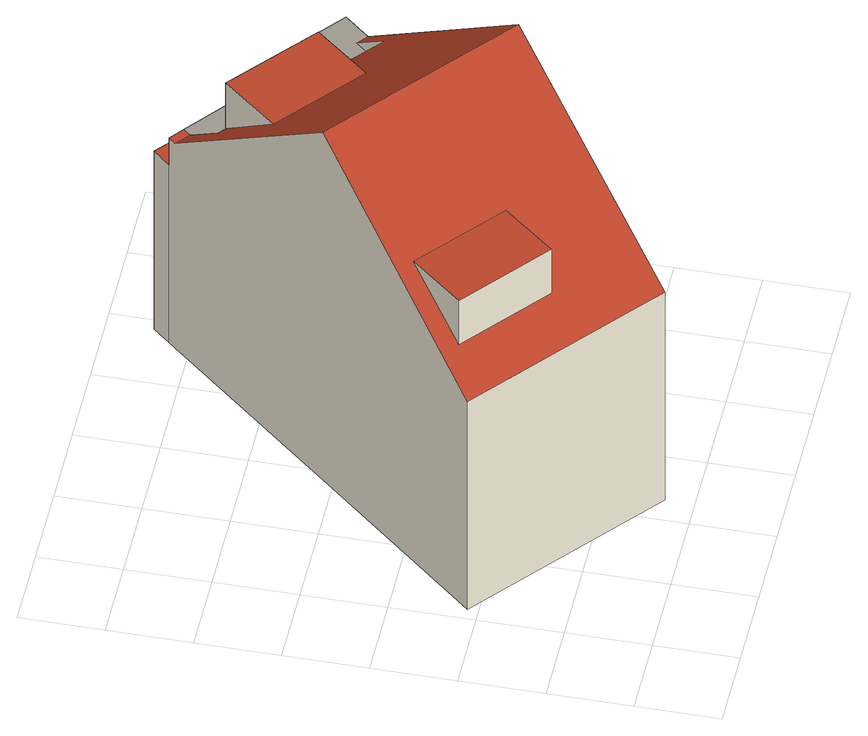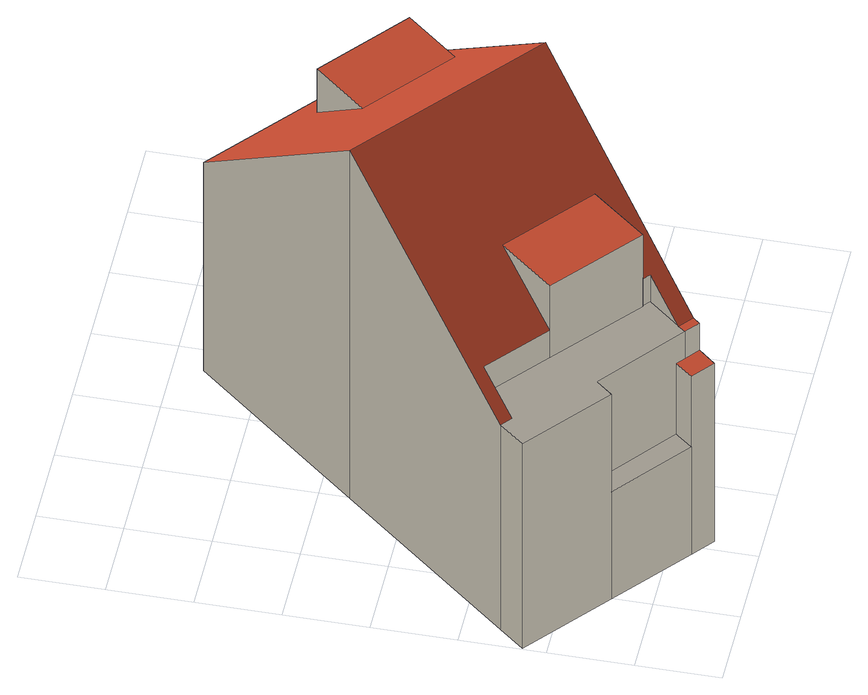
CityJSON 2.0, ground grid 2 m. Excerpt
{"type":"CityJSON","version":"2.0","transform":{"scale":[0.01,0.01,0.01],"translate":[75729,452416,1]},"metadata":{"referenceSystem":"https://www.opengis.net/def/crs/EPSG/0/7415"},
"CityObjects":{
"building1":{"type":"Building","attributes":{"Volume":530.29,"Dakoppervlakte":63.97,"Muuroppervlakte":274.07,"Vloeroppervlakte":63.44,"hoogte_Z_max_in_m_NAP":11.74,"GEB_DOEL":"woonfunctie","dateOfConstruction":"1925-01-01","measuredHeight":10.68},"children":["building1-1"],"geometry":[{"type":"Solid","lod":"2","boundaries":[[[[0,1,2,3,4,5,6,7,8,9,10,11]],[[12,13,14,15]],[[16,17,18,19,20],[21,22,23,24]],[[25,26,27,28,17,16,29,30,31,32,33,34]],[[27,35,36,28]],[[37,38,39,40,41]],[[42,43,30,29,44,45,46,35,27,47,48,49,50]],[[33,51,52,34]],[[16,0,11,29]],[[18,17,28,36,38,6,5,4,3]],[[20,19,18,3,2,1]],[[16,20,1,0]],[[10,9,12,45,44]],[[12,9,8,13]],[[13,8,7,37,41]],[[7,6,38,37]],[[41,40,14,13]],[[15,14,40,39,35,46]],[[30,43,31]],[[48,47,26,25]],[[43,42,32,31]],[[26,47,27]],[[35,39,38,36]],[[45,12,15,46]],[[10,44,29,11]],[[50,51,33,32,42]],[[49,48,25,34,52]],[[49,52,51,50]],[[24,53,54,21]],[[53,23,22,54]],[[22,21,54]],[[53,24,23]]]],"semantics":{"surfaces":[{"type":"GroundSurface"},{"type":"OuterFloorSurface"},{"type":"RoofSurface"},{"type":"WallSurface"}],"values":[[0,1,2,2,2,2,1,2,3,3,3,3,3,3,3,3,3,3,3,3,3,3,3,3,3,3,3,3,2,3,3,3]]}}]},
"building1-1":{"type":"BuildingInstallation","attributes":{"relationToConstruction":"outside"},"parents":["building1"],"geometry":[{"type":"MultiSurface","lod":"2","boundaries":[[[24,53,54,21]],[[53,23,22,54]],[[22,21,54]],[[53,24,23]]],"semantics":{"surfaces":[{"type":"RoofSurface"},{"type":"WallSurface"}],"values":[0,1,1,1]}}]}
},
"vertices":[
[802,472,6],[465,69,6],[391,130,6],[31,427,6],[373,826,6],[723,1235,6],[737,1251,6],[773,1293,6],[824,1251,6],[1001,1106,6],[1198,945,6],[1147,885,6],[1001,1106,335],[824,1251,335],[790,1209,335],[968,1067,335],[802,472,1074],[373,826,1074],[31,427,643],[391,130,644],[465,69,644],[437,424,853],[334,299,720],[129,467,720],[233,592,853],[709,1115,716],[691,1130,716],[756,1208,634],[723,1235,634],[1147,885,634],[1121,906,634],[1057,828,716],[912,948,716],[805,818,854],[602,986,854],[770,1225,634],[737,1251,634],[773,1293,552],[737,1251,552],[770,1225,552],[790,1209,552],[824,1251,552],[912,948,634],[1057,828,634],[1198,945,634],[1001,1106,634],[968,1067,634],[691,1130,634],[709,1115,634],[710,1117,634],[913,949,634],[913,949,854],[710,1117,854],[129,467,853],[334,299,853]
]}
